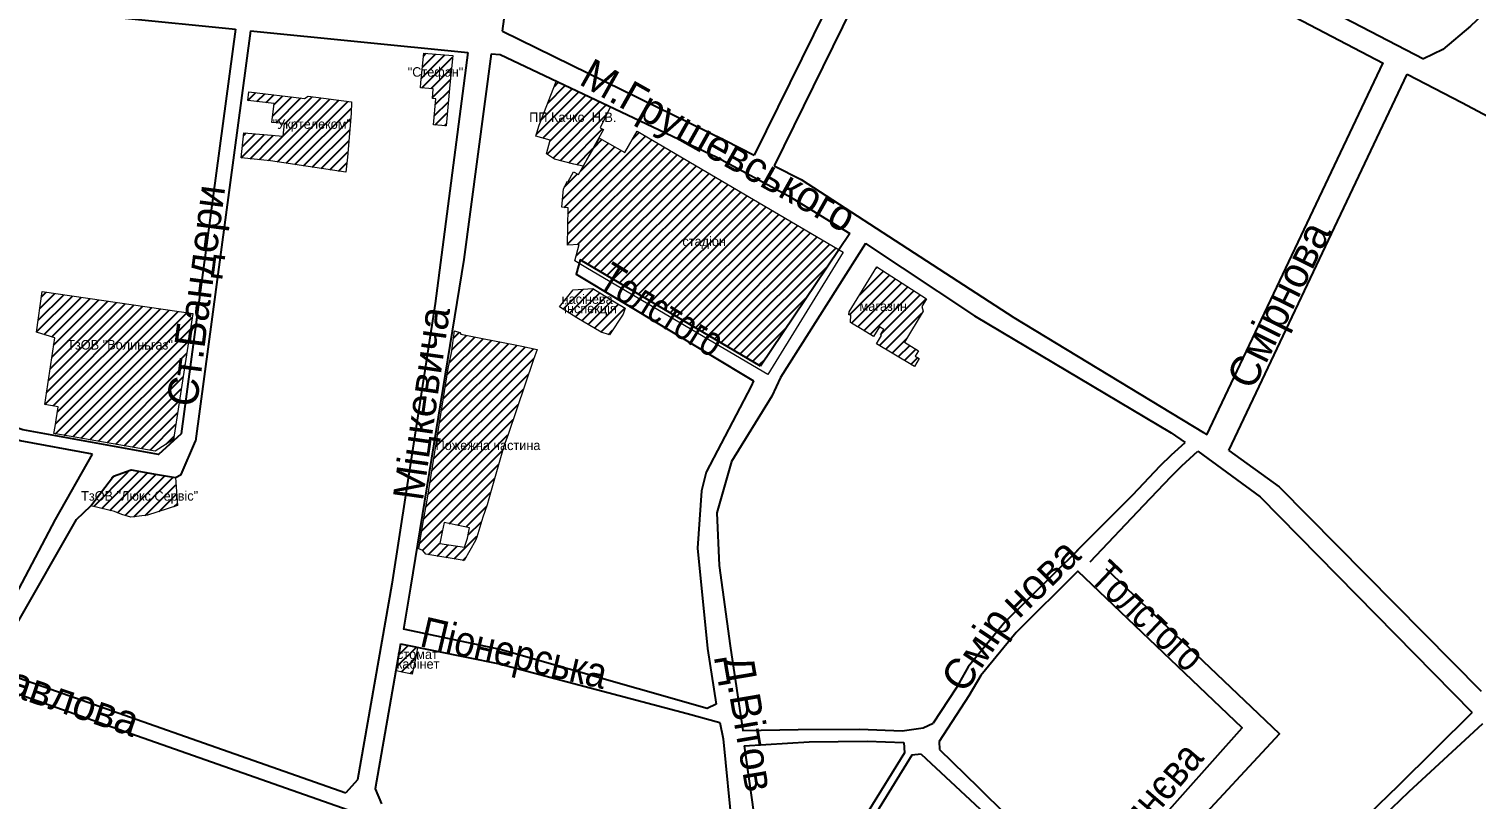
# Model space of a CAD drawing. Header units: millimetres. Extents: x 1379499 to 1411715, y 5652947 to 5671991.
# Drawn here: x 1403369 to 1404131, y 5657732 to 5658137 of the extents above; entities that cross this region are included whole.
import ezdxf
from ezdxf.enums import TextEntityAlignment as Align

# ---------------------------------------------------------------- set-up
doc = ezdxf.new("R2010")
doc.units = ezdxf.units.MM
for name, color, linetype in [('вулиці', 7, 'Continuous'), ('ВулНазва', 7, 'Continuous'), ('на область', 5, 'Continuous')]:
    doc.layers.add(name, color=color, linetype=linetype)
picture_1 = doc.add_image_def('image1.bmp', size_in_pixel=(3370, 2384))
pattern_1 = [(45, (19203.3615, -9190.9644), (-2.6516504294, 2.6516504294), [])]

msp = doc.modelspace()

# ---------------------------------------------------------------- hatches: boundary and pattern name
at = {"layer": 'вулиці', "lineweight": -2}
h = msp.add_hatch(dxfattribs=at)
h.set_pattern_fill('ANSI31', color=164, scale=30, style=0)
h.set_pattern_definition(pattern_1)
h.paths.add_polyline_path([(1403576.91, 5658124.46), (1403575.59, 5658110.53), (1403575.44, 5658108.89), (1403575.18, 5658106.17), (1403581.91, 5658105.71), (1403581.42, 5658100.57), (1403583.27, 5658100.45), (1403581.96, 5658086.66), (1403588.64, 5658086.13), (1403590.69, 5658107.81), (1403592.14, 5658123.19)])
h.paths.add_polyline_path([(1403564.33, 5658110.15), (1403601.83, 5658110.15), (1403601.83, 5658117.65), (1403564.33, 5658117.65)], flags=9)
h = msp.add_hatch(dxfattribs=at)
h.set_pattern_fill('ANSI31', color=164, scale=30, style=0)
h.set_pattern_definition(pattern_1)
h.paths.add_polyline_path([(1403516, 5658101.7), (1403514.11, 5658100.59), (1403484.78, 5658104.07), (1403484.26, 5658099.42), (1403498.1, 5658097.88), (1403497.01, 5658087.97), (1403503.56, 5658087.4), (1403502.96, 5658080.72), (1403482.25, 5658082.46), (1403480.71, 5658069.32), (1403496.2, 5658067.74), (1403535.8, 5658061.7), (1403536.77, 5658069.72), (1403538.65, 5658092.6), (1403538.93, 5658098.72)])
h.paths.add_polyline_path([(1403489.24, 5658082.57), (1403546.74, 5658082.57), (1403546.74, 5658090.07), (1403489.24, 5658090.07)], flags=9)
h = msp.add_hatch(dxfattribs=at)
h.set_pattern_fill('ANSI31', color=2, scale=30, style=0)
h.set_pattern_definition(pattern_1)
h.paths.add_polyline_path([(1403671.53, 5658084.19), (1403669.74, 5658085.08), (1403675.07, 5658095.89), (1403646.63, 5658109.43), (1403637.57, 5658086.56), (1403635.9, 5658080.64), (1403643.42, 5658078.59), (1403641.56, 5658071.47), (1403645.68, 5658068.63), (1403655.96, 5658066.04), (1403660.74, 5658064.84), (1403663.17, 5658069.2)])
h.paths.add_polyline_path([(1403623.68, 5658086.89), (1403687.02, 5658086.89), (1403687.02, 5658094.39), (1403623.68, 5658094.39)], flags=9)
h = msp.add_hatch(dxfattribs=at)
h.set_pattern_fill('ANSI31', color=5, scale=30, style=0)
h.set_pattern_definition(pattern_1)
h.paths.add_polyline_path([(1403689.17, 5658083.26), (1403682.82, 5658072.07), (1403669.34, 5658079.73), (1403662.67, 5658068.26), (1403658.38, 5658060.57), (1403655.8, 5658061.97), (1403652.97, 5658056.79), (1403652.48, 5658057.03), (1403650.49, 5658052.91), (1403649.65, 5658043.27), (1403652.86, 5658042.99), (1403652.61, 5658023.34), (1403658.62, 5658023.65), (1403656.42, 5658014.99), (1403658.71, 5658013.63), (1403659.29, 5658015.65), (1403754.12, 5657959.56), (1403795.48, 5658020.97)])
h.paths.add_polyline_path([(1403706.79, 5658020.35), (1403742.2, 5658020.35), (1403742.2, 5658029.1), (1403706.79, 5658029.1)], flags=24)
h.paths.add_polyline_path([(1403651.79, 5658006.5), (1403740.14, 5657951.64), (1403752.8, 5657972.02), (1403664.45, 5658026.89)], flags=9)
h = msp.add_hatch(dxfattribs=at)
h.set_pattern_fill('ANSI31', color=164, scale=30, style=0)
h.set_pattern_definition(pattern_1)
h.paths.add_polyline_path([(1403376.13, 5657998.84), (1403373.07, 5657977.44), (1403382.63, 5657974.54), (1403377.36, 5657939.31), (1403384.53, 5657938.16), (1403383.98, 5657934.72), (1403383.41, 5657931.29), (1403382.84, 5657927.84), (1403382.23, 5657924.06), (1403435.49, 5657914.89), (1403445.24, 5657920.98), (1403455.27, 5657987.29)])
h.paths.add_polyline_path([(1403379.11, 5657967.08), (1403454.95, 5657967.08), (1403454.95, 5657974.58), (1403379.11, 5657974.58)], flags=25)
h.paths.add_polyline_path([(1403463.32, 5657918.66), (1403483, 5658070.73), (1403455.24, 5658074.32), (1403435.55, 5657922.26)], flags=9)
h = msp.add_hatch(dxfattribs=at)
h.set_pattern_fill('ANSI31', color=2, scale=30, style=0)
h.set_pattern_definition(pattern_1)
h.paths.add_polyline_path([(1403815.45, 5658011.85), (1403800.77, 5657988.16), (1403800.71, 5657986.62), (1403801.63, 5657986.57), (1403801.48, 5657982.53), (1403805.22, 5657980.2), (1403805.3, 5657980.32), (1403813.6, 5657975.12), (1403816.78, 5657980.35), (1403819.01, 5657978.95), (1403817.23, 5657976.11), (1403817.93, 5657975.7), (1403815.23, 5657971.37), (1403835.14, 5657959.38), (1403837.61, 5657963.54), (1403835.61, 5657964.79), (1403837.37, 5657967.63), (1403829.92, 5657972.23), (1403839.72, 5657988.56), (1403839.1, 5657990.94), (1403841.54, 5657995)])
h.paths.add_polyline_path([(1403801.68, 5657988.64), (1403835.84, 5657988.64), (1403835.84, 5657993.64), (1403801.68, 5657993.64)], flags=24)
h = msp.add_hatch(dxfattribs=at)
h.set_pattern_fill('ANSI31', color=5, scale=30, style=0)
h.set_pattern_definition(pattern_1)
h.paths.add_polyline_path([(1403578.83, 5657890.13), (1403576.31, 5657875.34), (1403576.31, 5657875.34), (1403574.26, 5657863.29), (1403576.44, 5657862.51), (1403577.98, 5657860.56), (1403598.19, 5657857.2), (1403604.11, 5657867.79), (1403604.79, 5657869.56), (1403608.02, 5657880.02), (1403610.36, 5657886.51), (1403612.11, 5657892.93), (1403619.07, 5657917.49), (1403621.26, 5657923.66), (1403634.75, 5657963.12), (1403636.51, 5657968.27), (1403628.51, 5657970.06), (1403624.17, 5657971.04), (1403608.68, 5657973.93), (1403596.41, 5657976.35), (1403595.94, 5657977.32), (1403593.14, 5657978.1), (1403591.43, 5657966.59), (1403589.8, 5657958.27)])
h.paths.add_polyline_path([(1403587.6, 5657877.15), (1403601.05, 5657874.51), (1403599.84, 5657869.06), (1403598.32, 5657864.26), (1403585.29, 5657866.15), (1403586.57, 5657872.25), (1403586.57, 5657872.25)], flags=16)
h.paths.add_polyline_path([(1403573.22, 5657914.09), (1403648.22, 5657914.09), (1403648.22, 5657921.59), (1403573.22, 5657921.59)], flags=9)
h.paths.add_polyline_path([(1403581.95, 5657871.09), (1403600.86, 5658004.42), (1403573.13, 5658008.35), (1403554.23, 5657875.02)], flags=9)
h = msp.add_hatch(dxfattribs=at)
h.set_pattern_fill('ANSI31', color=5, scale=30, style=0)
h.set_pattern_definition(pattern_1)
h.paths.add_polyline_path([(1403670.21, 5657977.47), (1403674.73, 5657976.09), (1403681.87, 5657987.03), (1403682.87, 5657990.05), (1403676.42, 5657994.04), (1403665.81, 5658000.53), (1403655.52, 5657999.85), (1403648.32, 5657990.86), (1403657.43, 5657985.09)])
h.paths.add_polyline_path([(1403642.37, 5657985.02), (1403686.96, 5657985.02), (1403686.96, 5657993.77), (1403642.37, 5657993.77)], flags=9)
h.paths.add_polyline_path([(1403642.9, 5657991.24), (1403682.9, 5657991.24), (1403682.9, 5657998.74), (1403642.9, 5657998.74)], flags=9)
h = msp.add_hatch(dxfattribs=at)
h.set_pattern_fill('ANSI31', color=2, scale=30, style=0)
h.set_pattern_definition(pattern_1)
h.paths.add_polyline_path([(1403446.17, 5657900.85), (1403427.83, 5657904.03), (1403419.88, 5657903.84), (1403413.53, 5657901.58), (1403401.58, 5657886.04), (1403414.09, 5657883.01), (1403417.89, 5657881.52), (1403422.74, 5657880.04), (1403431.49, 5657881.03), (1403447.27, 5657886.21)])
h.paths.add_polyline_path([(1403392.92, 5657885.59), (1403461.77, 5657885.59), (1403461.77, 5657895.65), (1403392.92, 5657895.65)], flags=9)
h = msp.add_hatch(dxfattribs=at)
h.set_pattern_fill('ANSI31', color=5, scale=30, style=0)
h.set_pattern_definition(pattern_1)
h.paths.add_polyline_path([(1403573, 5657808.06), (1403573.59, 5657811.65), (1403565.06, 5657813.19), (1403562.5, 5657799.08), (1403565.54, 5657798.46), (1403570.82, 5657797.39)])
h.paths.add_polyline_path([(1403556.43, 5657799.1), (1403591.43, 5657799.1), (1403591.43, 5657806.6), (1403556.43, 5657806.6)], flags=9)
h.paths.add_polyline_path([(1403558.56, 5657805.32), (1403588.56, 5657805.32), (1403588.56, 5657810.32), (1403558.56, 5657810.32)], flags=9)

# ---------------------------------------------------------------- linework, layer by layer
at = {"layer": 'вулиці', "color": 7}
for points in [[(1403618.34, 5658135.98), (1403644.95, 5658333.62), (1403647.46, 5658340.62), (1403655.56, 5658342.36)], [(1404286.37, 5658288.01), (1404127.82, 5658138.55), (1404113.27, 5658126.28), (1404103.2, 5658121.47)], [(1403838.3, 5658248.61), (1403750.74, 5658070.64)], [(1403848.74, 5658243.03), (1403761.41, 5658065.15)], [(1403848.74, 5658243.03), (1403901.2, 5658214.25), (1404027.78, 5658147.41), (1404081.87, 5658119.23)], [(1403935.47, 5658208.77), (1404033.09, 5658157.99), (1404103.2, 5658121.47)], [(1403310.33, 5658121.18), (1403310.33, 5658121.18), (1403327.24, 5658151.81), (1403339.34, 5658154.02), (1403357.16, 5658152.07), (1403418.02, 5658142.99), (1403477.73, 5658137.02)], [(1403477.73, 5658137.02), (1403449.25, 5657923.99), (1403437.22, 5657912.97), (1403365.94, 5657926.02), (1403335.73, 5657935.62), (1403324.31, 5657939.65), (1403296.56, 5657942.45)], [(1403485.7, 5658136.22), (1403456.8, 5657920.05)], [(1403485.7, 5658136.22), (1403600.11, 5658124.79)], [(1403618.34, 5658135.98), (1403735.37, 5658078.54), (1403750.74, 5658070.64)], [(1403600.11, 5658124.79), (1403582.82, 5657992.56), (1403560.11, 5657844.73), (1403542.03, 5657741.62), (1403535.85, 5657734.88)], [(1403612.44, 5658123.98), (1403597.95, 5658015.78), (1403569.97, 5657843.1), (1403566.28, 5657821.14)], [(1403612.44, 5658123.98), (1403617.12, 5658123.68), (1403731.19, 5658069.57), (1403768.85, 5658049.28), (1403801.24, 5658029.52)], [(1403989.06, 5657923.35), (1404081.85, 5658119.24)], [(1404000.63, 5657915.07), (1404094.55, 5658113.36)], [(1404094.55, 5658113.36), (1404123.37, 5658098.35), (1404272.3, 5658019.27)], [(1403761.41, 5658065.15), (1403775.53, 5658057.89), (1403887.52, 5657985.16), (1403987.33, 5657924.59), (1403989.06, 5657923.35)], [(1403801.24, 5658029.52), (1403754.12, 5657959.56)], [(1403809.4, 5658024.1), (1403764.62, 5657953.65), (1403760.04, 5657943.75), (1403738.89, 5657909.37), (1403731.22, 5657882.37), (1403732.38, 5657854.59), (1403738.2, 5657812.27), (1403744.82, 5657767.67), (1403744.82, 5657767.67)], [(1403809.4, 5658024.1), (1403866.76, 5657986.04), (1403970.26, 5657924.47), (1403977.6, 5657919.42)], [(1403754.12, 5657959.56), (1403659.29, 5658015.65), (1403657.12, 5658008.02), (1403750.54, 5657951.79)], [(1403750.54, 5657951.79), (1403749.27, 5657949.05), (1403725.62, 5657903.76), (1403723.1, 5657893.92), (1403721.06, 5657863.72), (1403726.29, 5657810.79), (1403730.76, 5657781.48)], [(1403402.56, 5657913.22), (1403364.49, 5657920.19), (1403333.82, 5657929.93), (1403322.99, 5657933.75), (1403298.01, 5657936.27)], [(1403350.87, 5657799.86), (1403363.14, 5657824.35), (1403394.15, 5657878.81), (1403401.58, 5657886.04), (1403413.53, 5657901.58), (1403422.83, 5657904.89), (1403434.72, 5657902.83), (1403446.17, 5657900.85), (1403449.17, 5657902.47), (1403456.8, 5657920.05)], [(1403340.12, 5657803.63), (1403344.41, 5657805.76), (1403383.13, 5657878.81), (1403402.56, 5657913.22)], [(1403920.68, 5657862.23), (1403950.11, 5657891.87), (1403964.59, 5657907.09), (1403970.42, 5657912.82), (1403977.6, 5657919.42)], [(1403927.62, 5657856.5), (1403955.91, 5657886.36), (1403970.3, 5657901.48), (1403975.93, 5657907.02), (1403984.37, 5657914.77)], [(1403984.37, 5657914.77), (1404017.14, 5657890.72), (1404128.71, 5657777.14)], [(1404000.63, 5657915.07), (1404027.17, 5657896.09), (1404133.55, 5657788.46)], [(1403921.14, 5657862.69), (1403882.84, 5657824.75), (1403863.48, 5657801.21), (1403857.06, 5657790.06), (1403844.99, 5657771.48)], [(1403838.72, 5657755.3), (1403869.57, 5657726.41), (1403900.96, 5657695.36), (1403932.16, 5657663.45), (1404027.36, 5657765.88), (1403936.16, 5657852.89)], [(1403730.76, 5657781.48), (1403726.08, 5657779.26), (1403617.17, 5657810.41), (1403566.28, 5657821.14)], [(1403564.74, 5657813.25), (1403551.38, 5657737.01), (1403554.58, 5657729.14)], [(1403564.74, 5657813.25), (1403616.71, 5657802.86), (1403715.52, 5657776.65), (1403732.83, 5657771.82)], [(1403301.72, 5657808.65), (1403537.13, 5657725.95)], [(1403350.87, 5657799.86), (1403535.85, 5657734.88)], [(1403902.66, 5657588.54), (1403910.1, 5657587.39), (1403915.91, 5657587.42), (1403927.63, 5657591.76), (1403938.56, 5657598.54), (1403975.62, 5657631.67), (1404020.49, 5657673.45), (1404058.74, 5657708.61), (1404090, 5657738.69), (1404128.71, 5657777.14)], [(1403732.83, 5657771.82), (1403734.57, 5657763.34), (1403739.23, 5657715.23)], [(1403744.82, 5657767.67), (1403774.05, 5657768.23), (1403806.5, 5657768.45), (1403828.8, 5657767.57), (1403839.8, 5657769.11)], [(1403839.8, 5657769.11), (1403844.99, 5657771.48)], [(1403979.39, 5657624.25), (1403981.08, 5657625.82), (1404030.36, 5657673.45), (1404055.93, 5657697.52), (1404095.36, 5657735.33), (1404134.35, 5657771.46)], [(1403745.48, 5657759.55), (1403779.78, 5657761.66), (1403810.32, 5657762.14), (1403829.66, 5657761.3), (1403829.66, 5657761.3)], [(1403829.66, 5657761.3), (1403829.93, 5657755.95), (1403810.82, 5657724.95)], [(1403745.48, 5657759.55), (1403751.26, 5657718.63), (1403752.18, 5657714.68), (1403758.53, 5657708.02), (1403841.11, 5657638.06), (1403849.77, 5657630.2), (1403896.47, 5657589.92), (1403902.66, 5657588.54), (1403902.66, 5657588.54)], [(1403838.72, 5657755.3), (1403833.76, 5657754.62), (1403813.79, 5657722.29)]]:
    msp.add_lwpolyline(points, dxfattribs=at)
msp.add_lwpolyline([(1403848.45, 5657757.62), (1403868.8, 5657737.76), (1403898.5, 5657708.43), (1403929.57, 5657681.28), (1404007.71, 5657769.04), (1403921.24, 5657851.53), (1403888.76, 5657819.36), (1403870.09, 5657796.65), (1403863.89, 5657785.88), (1403848.26, 5657761.84), (1403848.45, 5657757.62)], close=True, dxfattribs=at)
at = {"layer": 'ВулНазва', "color": 7, "lineweight": 9}
for points in [[(1403575.59, 5658110.53), (1403576.91, 5658124.46), (1403592.14, 5658123.19), (1403590.69, 5658107.81), (1403588.64, 5658086.13), (1403581.96, 5658086.66), (1403583.27, 5658100.45), (1403581.42, 5658100.57), (1403581.91, 5658105.71), (1403575.18, 5658106.17), (1403575.44, 5658108.89), (1403575.59, 5658110.53)], [(1403484.78, 5658104.07), (1403514.11, 5658100.59), (1403516, 5658101.7), (1403538.93, 5658098.72), (1403538.65, 5658092.6), (1403536.77, 5658069.72), (1403535.8, 5658061.7), (1403496.2, 5658067.74), (1403480.71, 5658069.32), (1403482.25, 5658082.46), (1403502.96, 5658080.72), (1403503.56, 5658087.4), (1403497.01, 5658087.97), (1403498.1, 5658097.88), (1403484.26, 5658099.42), (1403484.78, 5658104.07)], [(1403641.56, 5658071.47), (1403643.42, 5658078.59), (1403635.9, 5658080.64), (1403637.57, 5658086.56), (1403646.63, 5658109.43), (1403675.07, 5658095.89), (1403669.74, 5658085.08), (1403671.53, 5658084.19), (1403663.17, 5658069.2), (1403660.74, 5658064.84), (1403655.96, 5658066.04), (1403645.68, 5658068.63), (1403641.56, 5658071.47)], [(1403689.17, 5658083.26), (1403797.67, 5658019.69), (1403757.99, 5657955.19), (1403663.16, 5658010.99), (1403656.42, 5658014.99), (1403658.62, 5658023.65), (1403652.61, 5658023.34), (1403652.86, 5658042.99), (1403649.65, 5658043.27), (1403650.49, 5658052.91), (1403652.48, 5658057.03), (1403652.97, 5658056.79), (1403655.8, 5658061.97), (1403658.38, 5658060.57), (1403662.67, 5658068.26), (1403669.34, 5658079.73), (1403682.82, 5658072.07), (1403689.17, 5658083.26)], [(1403839.72, 5657988.56), (1403829.92, 5657972.23), (1403837.37, 5657967.63), (1403835.61, 5657964.79), (1403837.61, 5657963.54), (1403835.14, 5657959.38), (1403815.23, 5657971.37), (1403817.93, 5657975.7), (1403817.23, 5657976.11), (1403819.01, 5657978.95), (1403816.78, 5657980.35), (1403813.6, 5657975.12), (1403805.3, 5657980.32), (1403805.22, 5657980.2), (1403801.48, 5657982.53), (1403801.63, 5657986.57), (1403800.71, 5657986.62), (1403800.77, 5657988.16), (1403815.45, 5658011.85), (1403841.54, 5657995), (1403839.1, 5657990.94), (1403839.72, 5657988.56)], [(1403376.13, 5657998.84), (1403455.27, 5657987.29), (1403445.24, 5657920.98), (1403435.49, 5657914.89), (1403382.23, 5657924.06), (1403382.84, 5657927.84), (1403383.41, 5657931.29), (1403383.98, 5657934.72), (1403384.53, 5657938.16), (1403377.36, 5657939.31), (1403382.63, 5657974.54), (1403373.07, 5657977.44), (1403376.13, 5657998.84)], [(1403648.32, 5657990.86), (1403655.52, 5657999.85), (1403665.81, 5658000.53), (1403676.42, 5657994.04), (1403682.87, 5657990.05), (1403681.87, 5657987.03), (1403674.73, 5657976.09), (1403670.21, 5657977.47), (1403657.43, 5657985.09), (1403648.32, 5657990.86)], [(1403401.58, 5657886.04), (1403413.53, 5657901.58), (1403422.83, 5657904.89), (1403446.17, 5657900.85), (1403447.27, 5657886.21), (1403431.49, 5657881.03), (1403422.74, 5657880.04), (1403417.89, 5657881.52), (1403414.09, 5657883.01), (1403401.58, 5657886.04)], [(1403562.5, 5657799.08), (1403565.06, 5657813.19), (1403573.59, 5657811.65), (1403573, 5657808.06), (1403570.82, 5657797.39), (1403565.54, 5657798.46), (1403562.5, 5657799.08)]]:
    msp.add_lwpolyline(points, close=True, dxfattribs=at)
for points in [[(1403576.31, 5657875.34), (1403576.31, 5657875.34), (1403578.83, 5657890.13), (1403589.8, 5657958.27), (1403591.43, 5657966.59), (1403593.14, 5657978.1), (1403595.94, 5657977.32), (1403596.41, 5657976.35), (1403608.68, 5657973.93), (1403624.17, 5657971.04), (1403628.51, 5657970.06), (1403636.51, 5657968.27), (1403634.75, 5657963.12), (1403621.26, 5657923.66), (1403619.07, 5657917.49), (1403612.11, 5657892.93), (1403610.36, 5657886.51), (1403608.02, 5657880.02), (1403604.79, 5657869.56), (1403604.11, 5657867.79), (1403598.19, 5657857.2), (1403577.98, 5657860.56), (1403576.44, 5657862.51), (1403574.26, 5657863.29), (1403576.31, 5657875.33)], [(1403586.56, 5657872.24), (1403585.29, 5657866.15), (1403598.32, 5657864.26), (1403599.84, 5657869.06), (1403601.05, 5657874.51), (1403587.6, 5657877.15), (1403586.57, 5657872.25), (1403586.57, 5657872.25)]]:
    msp.add_lwpolyline(points, dxfattribs=at)

# ---------------------------------------------------------------- texts
at = {"layer": 'ВулНазва', "color": 1, "lineweight": 9}
for s, rotation, p in [('М.Грушевського', 330.62294, (1403730.91, 5658073.7)), ('Ст.Бандери', 82.62269, (1403459.28, 5657996.49)), ('Смiрнова', 63.82475, (1404028.6, 5657991.11)), ('Мiцкевича', 81.93077, (1403577.54, 5657939.72)), ('нова', 44.36396, (1403901.4, 5657848.15)), ('Смiр', 56.24564, (1403869.53, 5657809.36)), ('Павлова', 341.20721, (1403385.46, 5657785.48)), ('Д.Вiтов', 279.66395, (1403746.46, 5657771.28))]:
    msp.add_text(s, height=16, rotation=rotation, dxfattribs=at).set_placement(p, align=Align.MIDDLE)
at = {"layer": 'ВулНазва', "color": 7, "lineweight": 9}
for s, p in [('"Стефан"', (1403583.08, 5658113.9)), ('"Укртелеком"', (1403517.99, 5658086.32)), ('ПП Качко  Н.В.', (1403655.35, 5658090.64)), ('стадіон', (1403724.5, 5658024.72)), ('насінева', (1403662.9, 5657994.99)), ('інспекція', (1403664.67, 5657989.39)), ('магазин', (1403818.76, 5657991.14)), ('ТзОВ "Волиньгаз"', (1403417.03, 5657970.83)), ('Пожежна частина', (1403610.72, 5657917.84)), ('ТзОВ "Люкс Сервіс"', (1403427.34, 5657890.62)), ('стомат', (1403573.56, 5657807.82)), ('кабінет', (1403573.93, 5657802.85))]:
    msp.add_text(s, height=5, dxfattribs=at).set_placement(p, align=Align.MIDDLE)
at = {"layer": 'ВулНазва', "color": 1, "lineweight": 9}
for s, rotation, width, p in [('Толстого', 328.15963, 0.8, (1403702.29, 5657989.26)), ('Толстого', 316.58483, 0.8, (1403958.17, 5657828.02)), ('Піонерська', 346.8284, 0.9, (1403624.12, 5657806.68)), ('Руднєва', 49.26817, 0.9, (1403959.38, 5657728.09))]:
    msp.add_text(s, height=16, rotation=rotation, dxfattribs=dict(at, width=width)).set_placement(p, align=Align.MIDDLE)

# ---------------------------------------------------------------- pictures from other files: only their frames are drawn
at = {"layer": 'на область', "color": 7, "lineweight": -2}
image = msp.add_image(picture_1, insert=(1395288.55, 5652947.02), size_in_units=(16426, 11620.05), dxfattribs=at)
image.dxf.flags = 7

doc.saveas('drawing.dxf')
